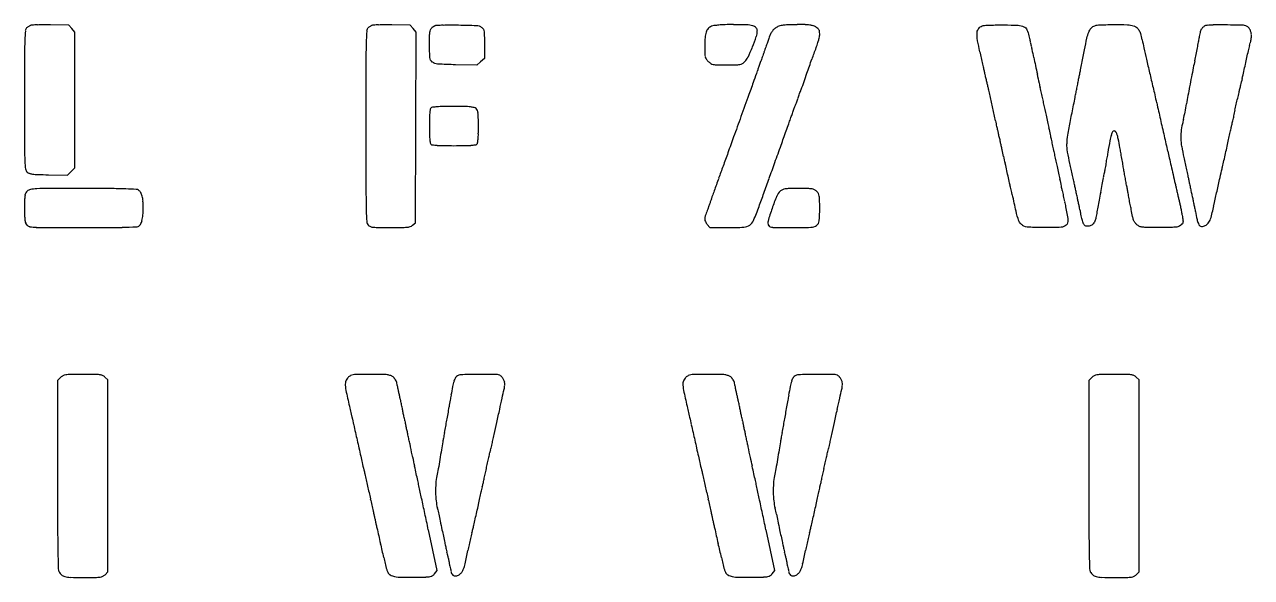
# Model space of a CAD drawing. Header units: centimetres. Extents: x 0 to 40, y 0 to 40.
# Drawn here: x 19.54 to 29.57, y 15.14 to 19.66 of the extents above; entities that cross this region are included whole.
import ezdxf

# ---------------------------------------------------------------- set-up
doc = ezdxf.new("R2010")
doc.units = ezdxf.units.CM
doc.header["$MEASUREMENT"] = 0
doc.layers.add('test v4_0', color=7, linetype='Continuous')

msp = doc.modelspace()

# ---------------------------------------------------------------- linework, layer by layer
at = {"layer": 'test v4_0'}
for p, q in [((19.902, 19.655), (19.753, 19.657)), ((19.926, 19.627), (19.902, 19.655)), ((19.95, 19.599), (19.926, 19.627)), ((19.95, 18.488), (19.95, 19.599)), ((22.692, 19.655), (22.543, 19.657)), ((22.716, 19.627), (22.692, 19.655)), ((22.74, 19.598), (22.716, 19.627)), ((22.735, 18.038), (22.74, 19.598)), ((23.3, 19.495), (23.3, 19.382)), ((23.3, 19.382), (23.268, 19.355)), ((23.237, 19.329), (23.063, 19.332)), ((23.268, 19.355), (23.237, 19.329)), ((19.89, 18.429), (19.92, 18.459)), ((19.92, 18.459), (19.95, 18.488)), ((19.736, 18.432), (19.89, 18.429)), ((22.711, 18.019), (22.735, 18.038)), ((25.121, 18.026), (25.141, 18)), ((25.141, 18), (25.295, 18)), ((19.835, 16.775), (19.81, 16.751)), ((19.81, 16.751), (19.81, 15.98)), ((20.22, 16.757), (20.197, 16.778)), ((20.22, 15.186), (20.22, 16.757)), ((28.265, 16.775), (28.24, 16.751)), ((28.24, 16.751), (28.24, 15.98)), ((28.65, 16.757), (28.627, 16.778)), ((28.65, 15.186), (28.65, 16.757)), ((22.912, 15.197), (22.841, 15.531)), ((25.672, 15.197), (25.601, 15.531)), ((20.198, 15.163), (20.22, 15.186)), ((22.892, 15.171), (22.912, 15.197)), ((25.652, 15.171), (25.672, 15.197)), ((28.628, 15.163), (28.65, 15.186))]:
    msp.add_line(p, q, dxfattribs=at)
for centre, radius, start, end in [((19.698, 17.324), 2.333, 90.0748, 91.334), ((19.7, 15.857), 3.8, 89.2011, 90.0748), ((22.488, 17.324), 2.333, 90.0748, 91.334), ((22.49, 15.857), 3.8, 89.2011, 90.0748), ((25.292, 18.621), 1.038, 91.425, 94.2984), ((25.343, 16.575), 3.085, 90.1492, 91.4251), ((25.343, 16.729), 2.93, 88.0917, 90.1493), ((25.433, 19.422), 0.236, 75.0842, 88.0917), ((25.828, 18.886), 0.773, 91.9517, 95.1793), ((25.86, 17.949), 1.71, 90.169, 91.9518), ((25.864, 16.612), 3.048, 88.9143, 90.169), ((25.915, 19.311), 0.348, 82.7274, 88.9143), ((29.323, 17.758), 1.9, 90.3714, 92.0483), ((29.33, 16.716), 2.941, 89.163, 90.3714), ((21.332, 19.479), 1.79, 175.8053, 178.2928), ((19.578, 19.608), 0.0319, 131.0605, 175.8053), ((19.64, 19.537), 0.126, 126.5174, 131.0606), ((19.672, 19.495), 0.179, 123.0166, 126.5173), ((19.664, 19.506), 0.165, 119.4588, 123.0166), ((19.61, 19.602), 0.0549, 111.3858, 119.4586), ((19.602, 19.622), 0.0333, 92.0254, 111.3858), ((19.728, 16.076), 3.582, 91.334, 92.0254), ((26.517, 19.411), 4.185, 177.2845, 178.7526), ((22.369, 19.607), 0.0327, 131.0605, 177.2844), ((22.43, 19.537), 0.126, 126.5174, 131.0606), ((22.462, 19.495), 0.179, 123.0166, 126.5173), ((22.454, 19.506), 0.165, 119.4588, 123.0166), ((22.4, 19.602), 0.0549, 111.3858, 119.4586), ((22.392, 19.622), 0.0333, 92.0254, 111.3858), ((22.518, 16.076), 3.582, 91.334, 92.0254), ((25.277, 19.543), 0.175, 161.3543, 176.0577), ((25.186, 19.574), 0.0787, 137.3101, 161.3543), ((25.187, 19.573), 0.0799, 113.5427, 137.3101), ((25.187, 19.572), 0.0807, 97.7027, 113.5427), ((25.263, 19.007), 0.65, 94.2984, 97.7027), ((23.901, 20.12), 1.714, 337.9614, 341.0123), ((25.479, 19.597), 0.0548, 42.2231, 75.0841), ((25.491, 19.608), 0.0392, 360, 42.2231), ((25.389, 19.608), 0.141, 341.0124, 360), ((25.759, 19.524), 0.134, 150.7916, 162.9672), ((25.749, 19.53), 0.123, 137.7955, 150.7916), ((25.752, 19.528), 0.127, 125.0026, 137.7955), ((25.766, 19.507), 0.152, 113.8171, 125.0027), ((25.737, 19.574), 0.0787, 98.8401, 113.8172), ((25.806, 19.128), 0.53, 95.1792, 98.8401), ((25.942, 19.518), 0.139, 71.8338, 82.7274), ((25.951, 19.548), 0.108, 58.6288, 71.8339), ((25.926, 19.506), 0.157, 51.1534, 58.6288), ((25.999, 19.597), 0.0406, 30.689, 51.1534), ((26.002, 19.598), 0.0372, 9.036, 30.689), ((25.746, 19.606), 0.295, 348.9416, 352.8037), ((25.92, 19.585), 0.12, 360, 9.0361), ((25.912, 19.585), 0.128, 352.8037, 360), ((29.518, 19.914), 1.801, 191.0664, 191.7668), ((29.835, 19.426), 0.705, 166.1211, 169.8436), ((29.258, 19.568), 0.112, 151.6126, 166.1211), ((29.211, 19.594), 0.0578, 129.6035, 151.6125), ((29.228, 19.573), 0.085, 113.1289, 129.6035), ((29.211, 19.612), 0.0425, 93.1461, 113.1289), ((29.342, 17.231), 2.426, 92.0483, 93.146), ((29.213, 8.731), 10.927, 88.6242, 89.163), ((29.469, 19.366), 0.29, 81.2425, 88.6242), ((29.504, 19.594), 0.0588, 59.5303, 81.2425), ((29.505, 19.595), 0.0577, 37.5131, 59.5303), ((29.482, 19.578), 0.0858, 20.0381, 37.5131), ((29.466, 19.572), 0.103, 4.792, 20.0381), ((29.426, 19.568), 0.143, 352.1303, 4.7919), ((24.581, 19.383), 5.041, 178.2928, 179.8623), ((31.657, 19.299), 9.327, 178.7526, 179.9041), ((26.135, 19.484), 1.035, 176.0577, 180), ((27.683, 19.484), 2.583, 180, 181.3317), ((23.821, 20.152), 1.801, 335.0552, 337.9614), ((25.859, 19.575), 0.178, 339.3645, 345.1101), ((25.736, 19.608), 0.306, 345.11, 348.9416), ((-56.359, 0.417), 85.843, 12.78439, 12.81853), ((34.042, 20.857), 6.422, 191.7668, 192.0386), ((34.635, 20.983), 7.028, 192.0387, 192.3078), ((32.926, 20.61), 5.279, 192.3078, 192.6413), ((40.642, 22.176), 12.254, 192.4413, 192.7647), ((70.04, 28.836), 42.397, 192.7646, 192.893), ((29.261, 19.591), 0.31, 345.0214, 352.1303), ((165.036, 19.045), 145.496, 179.86228, 180.00002), ((25.228, 19.427), 0.127, 181.3317, 193.2099), ((25.155, 19.409), 0.052, 193.2099, 215.2571), ((25.239, 19.469), 0.156, 215.2571, 225), ((25.229, 19.459), 0.141, 225, 236.1316), ((25.342, 19.449), 0.126, 301.4833, 313.4632), ((25.349, 19.441), 0.115, 313.4632, 335.0553), ((39.634, 14.285), 14.963, 160.1865, 160.3164), ((39.922, 14.181), 15.269, 160.0353, 160.1864), ((43.748, 12.791), 19.34, 159.9088, 160.0353), ((-75.068, -3.828), 105.028, 12.75508, 12.78441), ((-64.847, -1.514), 94.549, 12.72549, 12.75505), ((-24.919, 29.844), 54.13, 348.8135, 348.8752), ((-15.765, 28.044), 44.801, 348.8752, 348.9462), ((83.179, 31.844), 55.877, 192.893, 193.0082), ((48.698, 15.522), 19.966, 168.9036, 169.0721), ((312.993, 18.828), 290.663, 179.90415, 179.99995), ((25.18, 19.387), 0.0539, 236.1317, 258.9616), ((25.203, 19.501), 0.17, 258.9615, 269.1585), ((25.279, 24.702), 5.372, 269.1584, 270), ((25.279, 24.34), 5.01, 270, 270.8839), ((25.353, 19.519), 0.188, 270.884, 280.4141), ((25.377, 19.392), 0.0594, 280.4142, 301.4833), ((26.416, 19.014), 0.924, 160.3164, 161.3067), ((5.362, 14.341), 22.571, 12.6398, 12.7256), ((16.975, 21.518), 11.417, 348.5694, 348.7516), ((-19.72, 28.816), 48.831, 348.7516, 348.8135), ((111.938, 38.488), 85.393, 193.00831, 193.09219), ((86.014, 8.317), 57.972, 169.07202, 169.14811), ((8.931, 23.846), 21.077, 347.3188, 347.4817), ((9.678, 23.68), 20.312, 347.4816, 347.6492), ((34.85, 20.622), 7.163, 191.6165, 191.9064), ((89.922, 7.568), 61.951, 169.1481, 169.22327), ((26.447, 19.859), 3.113, 346.5514, 347.1583), ((11.136, 23.349), 18.818, 347.1583, 347.3188), ((16.751, 22.361), 9.692, 339.8904, 340.084), ((15.648, 22.761), 10.865, 340.084, 340.2813), ((15.805, 22.705), 10.698, 340.2814, 340.481), ((23.966, 18.33), 3.546, 12.9309, 13.4461), ((10.888, 15.328), 16.965, 12.7696, 12.9309), ((8.962, 14.891), 18.94, 12.6083, 12.7696), ((46.418, 23.062), 18.986, 191.9065, 192.0465), ((47.36, 23.263), 19.949, 192.0466, 192.1854), ((-295.52, 83.69), 330.037, 348.69716, 348.7077), ((-45.754, 33.817), 75.34, 348.70768, 348.73931), ((69.205, 11.512), 40.862, 169.2233, 169.326), ((215.364, 19.045), 195.824, 180.00003, 180.11072), ((23.375, 18.893), 0.524, 171.9298, 175.3645), ((22.876, 18.964), 0.0197, 135.0001, 171.9297), ((22.876, 18.964), 0.0201, 96.5102, 135), ((22.964, 18.198), 0.791, 93.7782, 96.5102), ((22.983, 17.907), 1.083, 90.9411, 93.7783), ((23.044, 14.203), 4.787, 90, 90.9412), ((23.044, 11.452), 7.538, 89.2879, 90), ((23.129, 18.346), 0.644, 84.9692, 89.2878), ((23.168, 18.785), 0.202, 76.6185, 84.9692), ((23.206, 18.945), 0.0381, 47.8553, 76.6185), ((23.207, 18.946), 0.0367, 20.2872, 47.8553), ((23.15, 18.925), 0.0979, 7.044, 20.2872), ((24.428, 19.55), 1.517, 339.1279, 339.8904), ((11.273, 15.408), 16.571, 12.43, 12.6083), ((39.876, 21.646), 12.292, 192.1855, 192.3851), ((-330.001, 90.582), 365.2, 348.68661, 348.69715), ((-96.969, 46.798), 129.434, 347.55946, 347.58009), ((25.652, 18.83), 2.802, 178.7382, 180), ((23.597, 18.875), 0.747, 175.3646, 178.7382), ((22.903, 18.895), 0.346, 0.9118, 7.044), ((18.56, 18.825), 4.69, 360, 0.9119), ((8.359, 25.055), 18.5, 340.3981, 340.5349), ((-269.065, 78.391), 303.056, 348.67451, 348.68666), ((119.526, 39.676), 93.054, 192.91089, 192.95328), ((-71.93, 41.281), 103.794, 347.51267, 347.53238), ((-58.693, 38.354), 90.238, 347.5324, 347.55944), ((382.853, 18.829), 360.523, 180.00001, 180.08183), ((25.652, 18.83), 2.802, 180, 181.2618), ((23.597, 18.785), 0.747, 181.2618, 184.6354), ((22.543, 18.782), 0.707, 355.2182, 358.6786), ((20.674, 18.825), 2.576, 358.6786, 0), ((-37.299, 41.32), 66.969, 340.28699, 340.34222), ((-32.198, 39.498), 61.552, 340.34218, 340.3981), ((-54.809, 0.238), 84.371, 12.68626, 12.70551), ((-152.352, -21.719), 184.354, 12.67549, 12.68627), ((35.37, 20.297), 7.603, 191.6608, 191.934), ((28.918, 18.616), 0.514, 163.9737, 169.3729), ((28.556, 18.72), 0.138, 152.63, 163.9737), ((28.446, 18.777), 0.0134, 90, 152.63), ((28.446, 18.773), 0.0166, 36.8724, 89.9999), ((28.399, 18.738), 0.0753, 19.5585, 36.8723), ((28.207, 18.67), 0.279, 11.5408, 19.5585), ((122.822, 40.435), 96.436, 192.95331, 192.99456), ((29.342, 18.741), 0.351, 173.2501, 182.4048), ((29.675, 18.702), 0.686, 167.7036, 173.2502), ((26.464, 19.49), 3.016, 347.2586, 347.5126), ((23.206, 18.674), 3.666, 180.1108, 182.037), ((23.375, 18.767), 0.524, 184.6355, 188.0702), ((22.876, 18.696), 0.0197, 188.0703, 224.9999), ((22.876, 18.696), 0.0202, 225, 263.7269), ((22.967, 19.522), 0.85, 263.7269, 266.3477), ((22.986, 19.823), 1.153, 266.3478, 269.102), ((23.05, 23.89), 5.22, 269.1021, 270), ((23.05, 23.89), 5.22, 270, 270.8979), ((23.114, 19.823), 1.153, 270.898, 273.6522), ((23.133, 19.522), 0.85, 273.6523, 276.2731), ((23.224, 18.696), 0.0202, 276.2731, 315), ((23.224, 18.696), 0.0197, 315, 351.6739), ((22.755, 18.765), 0.494, 351.6739, 355.2182), ((-3201.804, 1179.612), 3429.973, 340.213906, 340.216427), ((-19.716, 35.02), 48.291, 340.2164, 340.287), ((-158.834, -23.177), 190.999, 12.66496, 12.6755), ((-69.957, -3.205), 99.905, 12.64775, 12.66494), ((47.637, 22.889), 20.141, 191.934, 192.066), ((48.646, 23.105), 21.173, 192.0661, 192.197), ((35.115, 17.453), 6.82, 169.3728, 170.1876), ((25.741, 18.166), 2.796, 10.0643, 11.5409), ((-416.836, -60.385), 452.29, 10.05908, 10.06435), ((116.616, 39.003), 90.067, 192.99461, 193.03724), ((91.312, 33.143), 64.094, 193.03722, 193.09223), ((29.474, 18.747), 0.483, 182.4047, 189.9119), ((31.04, 19.02), 2.072, 189.9119, 192.458), ((8.41, 23.277), 21.462, 347.4326, 347.5912), ((40.698, 21.387), 13.041, 192.197, 192.3852), ((-914.366, -148.642), 957.587, 10.056141, 10.05912), ((-914.358, -148.64), 957.579, 10.053089, 10.056068), ((7.62, 23.453), 22.271, 347.2784, 347.4326), ((20.272, 18.569), 0.73, 182.0371, 187.0693), ((19.589, 18.485), 0.0413, 187.0694, 227.8131), ((19.595, 18.491), 0.0499, 227.8132, 251.6161), ((-2300.377, 855.329), 2471.991, 340.210621, 340.213829), ((-142.528, -20.264), 174.451, 12.78821, 12.82671), ((18.222, 16.258), 10.12, 12.6666, 12.9405), ((14.722, 15.472), 13.707, 12.4485, 12.6667), ((-416.812, -60.433), 452.274, 10.04785, 10.05312), ((26.128, 19.23), 3.287, 346.5515, 347.1263), ((9.961, 22.924), 19.871, 347.1264, 347.2783), ((19.622, 18.575), 0.138, 251.6161, 262.7552), ((19.665, 18.908), 0.474, 262.7552, 268.0223), ((19.869, 24.828), 6.397, 268.0223, 268.8082), ((42.898, 12.004), 18.806, 160.1074, 160.2749), ((-1846.458, 692.004), 1989.583, 340.206924, 340.210591), ((15.836, 15.718), 12.567, 12.2281, 12.4485), ((24.566, 17.61), 3.634, 11.6729, 12.2282), ((61.46, 12.311), 33.659, 169.5635, 169.6613), ((34.632, 17.253), 6.38, 169.228, 169.5635), ((48.213, 22.751), 19.761, 192.8377, 192.9257), ((75.564, 28.232), 47.538, 191.9424, 191.9777), ((160.146, 46.176), 134.002, 191.97767, 191.99395), ((19.776, 18.228), 0.235, 171.1151, 179.0492), ((19.608, 18.254), 0.0655, 152.9044, 171.1151), ((19.601, 18.257), 0.058, 132.9733, 152.9044), ((19.595, 18.264), 0.0483, 98.9609, 132.9732), ((19.66, 17.853), 0.465, 92.5121, 98.9608), ((19.743, 15.952), 2.368, 90.1204, 92.5121), ((19.947, -80.985), 99.305, 89.95817, 90.12043), ((19.986, -27), 45.32, 89.6765, 89.9581), ((20.212, 12.988), 5.331, 88.3153, 89.6764), ((20.244, 14.072), 4.246, 87.1829, 88.3153), ((20.451, 18.278), 0.035, 52.7743, 87.1829), ((20.433, 18.254), 0.0652, 29.2387, 52.7743), ((20.382, 18.226), 0.123, 14.595, 29.2387), ((20.282, 18.2), 0.227, 4.2106, 14.5951), ((29.742, 18.324), 7.411, 180.0819, 181.4171), ((26.521, 17.78), 1.441, 160.6326, 161.5972), ((39.419, 13.246), 15.112, 160.4607, 160.6326), ((40.612, 12.823), 16.378, 160.2749, 160.4607), ((-1355.09, 515.167), 1467.363, 340.202356, 340.20694), ((27.401, 17.556), 1.851, 157.7391, 161.053), ((25.791, 18.215), 0.111, 132.0306, 157.739), ((25.768, 18.24), 0.0775, 115.3199, 132.0306), ((25.768, 18.24), 0.0771, 98.5387, 115.3199), ((25.795, 18.06), 0.259, 90.9312, 98.5387), ((25.866, 13.686), 4.634, 90, 90.9312), ((25.866, 13.07), 5.25, 89.1479, 90), ((25.941, 18.098), 0.221, 80.6726, 89.1478), ((25.967, 18.255), 0.0624, 60.8427, 80.6726), ((25.956, 18.236), 0.0842, 45, 60.8427), ((25.954, 18.234), 0.0876, 30.0791, 45), ((25.978, 18.248), 0.0596, 10.1681, 30.0792), ((25.848, 18.224), 0.191, 1.0299, 10.1681), ((-20.547, 7.423), 49.367, 12.6897, 12.7883), ((-2.309, 11.53), 30.674, 12.5603, 12.6898), ((37.927, 20.386), 10.123, 191.6608, 191.8657), ((54.02, 23.767), 26.566, 191.8658, 191.9654), ((55.265, 24.031), 27.839, 191.9654, 192.0644), ((62.169, 12.176), 34.38, 169.7596, 169.8651), ((65.454, 11.582), 37.719, 169.6614, 169.7597), ((22.388, 17.119), 6.282, 10.6644, 10.9777), ((10.18, 14.82), 18.704, 10.5256, 10.6644), ((68.301, 27.361), 40.372, 192.9257, 192.9772), ((68.309, 27.363), 40.38, 192.9772, 193.0288), ((48.287, 22.73), 19.829, 193.0288, 193.1165), ((168.759, 48.006), 142.808, 191.99402, 192.01006), ((118.399, 37.293), 91.321, 192.01013, 192.03259), ((23.871, 18.16), 4.331, 179.0492, 180), ((23.39, 18.16), 3.85, 179.9999, 181.0297), ((19.748, 18.161), 0.762, 0, 4.2106), ((19.785, 18.161), 0.725, 355.3574, 360), ((23.524, 18.9), 2.147, 336.9487, 340.2024), ((27.948, 17.368), 2.429, 161.053, 163.6145), ((24.83, 18.159), 1.21, 355.0532, 360), ((22.193, 18.159), 3.847, 360, 1.0299), ((2.692, 12.644), 25.55, 12.4118, 12.5603), ((44.702, 21.773), 17.037, 192.0643, 192.2073), ((23.104, 17.074), 5.176, 12.276, 12.6205), ((20.778, 16.568), 7.556, 12.0166, 12.276), ((8.897, 14.581), 20.009, 10.3881, 10.5256), ((15.373, 15.769), 13.426, 10.2028, 10.3882), ((19.814, 18.095), 0.273, 181.0297, 188.1524), ((19.624, 18.068), 0.081, 188.1525, 203.4556), ((20.372, 18.092), 0.133, 330.6234, 345.0283), ((20.26, 18.122), 0.248, 345.0282, 355.3574), ((24.339, 18.191), 2.007, 181.4171, 184.0636), ((25.186, 18.07), 0.0851, 162.6279, 180.0368), ((25.147, 18.07), 0.0461, 180.0369, 206.2301), ((25.9, 17.847), 0.833, 159.3703, 162.6279), ((25.416, 18.095), 0.0909, 304.6954, 336.9487), ((25.661, 18.04), 0.0455, 163.6144, 208.1549), ((25.986, 18.059), 0.0497, 305.0133, 355.0531), ((21.293, 16.678), 7.03, 11.7545, 12.0166), ((25.934, 17.643), 2.289, 11.1494, 11.7545), ((31.446, 18.615), 2.385, 191.6976, 193.2721), ((29.354, 18.122), 0.236, 193.2721, 201.8856), ((29.125, 18.109), 0.116, 321.5447, 340.9968), ((28.863, 18.199), 0.393, 340.9967, 348.831), ((19.596, 18.056), 0.0513, 203.4556, 225), ((19.591, 18.051), 0.0432, 225, 261.4375), ((19.659, 18.503), 0.501, 261.4375, 267.4867), ((19.743, 20.431), 2.431, 267.4868, 269.8354), ((20.016, 115.256), 97.256, 269.83541, 269.99996), ((20.016, 43.629), 25.629, 270, 270.404), ((20.128, 27.752), 9.752, 270.4041, 271.2353), ((19.858, 40.26), 22.262, 271.2353, 271.5324), ((20.452, 18.042), 0.0368, 271.5324, 298.1549), ((20.449, 18.049), 0.0446, 298.155, 330.6234), ((22.382, 18.052), 0.0446, 184.0636, 225), ((22.384, 18.054), 0.048, 225, 249.7253), ((22.403, 18.106), 0.104, 249.7253, 263.6209), ((22.439, 18.423), 0.422, 263.6209, 269.3454), ((22.529, 26.323), 8.323, 269.3454, 270), ((22.529, 25.298), 7.298, 270, 270.7239), ((22.615, 18.484), 0.483, 270.7239, 275.979), ((22.651, 18.138), 0.136, 275.979, 287.4826), ((22.674, 18.065), 0.0589, 287.4826, 308.9952), ((25.224, 18.108), 0.132, 206.2301, 218.1886), ((25.295, 20.316), 2.316, 270, 273.0819), ((25.415, 18.097), 0.0934, 273.0819, 304.6953), ((25.641, 18.03), 0.0228, 208.1549, 250.4434), ((25.667, 18.104), 0.102, 250.4433, 264.3833), ((25.707, 18.509), 0.509, 264.3833, 269.5106), ((25.814, 31.008), 13.008, 269.5106, 269.9999), ((25.814, 22.843), 4.843, 270, 271.83), ((25.966, 18.088), 0.0853, 271.83, 305.0133), ((29.194, 18.057), 0.0633, 201.8857, 220.7398), ((29.16, 18.027), 0.0174, 220.7399, 270), ((29.16, 18.086), 0.0762, 270, 294.6705), ((29.163, 18.079), 0.068, 294.6706, 321.5447), ((19.889, 16.721), 0.0768, 116.8683, 135), ((19.886, 16.726), 0.0713, 97.6869, 116.8684), ((19.918, 16.489), 0.31, 90.5751, 97.6869), ((20.016, 6.718), 10.082, 90, 90.5751), ((20.016, 8.112), 8.688, 89.3622, 90), ((20.109, 16.424), 0.376, 83.1295, 89.3622), ((20.143, 16.706), 0.0914, 67.5045, 83.1295), ((20.154, 16.733), 0.0627, 46.7881, 67.5045), ((22.238, 16.722), 0.075, 135, 160.8412), ((22.239, 16.721), 0.0765, 116.746, 135), ((22.237, 16.726), 0.0718, 97.6126, 116.7461), ((22.269, 16.484), 0.316, 90.5645, 97.6126), ((22.368, 6.399), 10.401, 90, 90.5645), ((22.368, 9.138), 7.662, 89.2964, 90), ((22.457, 16.345), 0.455, 83.782, 89.2965), ((22.492, 16.672), 0.125, 71.3486, 83.7821), ((22.511, 16.726), 0.0685, 51.8114, 71.3486), ((22.512, 16.728), 0.0656, 39.2366, 51.8114), ((22.471, 16.694), 0.119, 31.1984, 39.2367), ((22.47, 16.694), 0.12, 23.1719, 31.1985), ((23.214, 16.692), 0.172, 151.4383, 161.8414), ((23.098, 16.756), 0.0391, 120.2622, 151.4384), ((23.106, 16.742), 0.0547, 91.2439, 120.2622), ((23.427, 1.937), 14.864, 90.6898, 91.2439), ((23.385, 5.482), 11.318, 89.9757, 90.6898), ((23.389, 16.702), 0.0982, 69.0064, 89.9757), ((23.416, 16.771), 0.024, 48.5847, 69.0064), ((23.368, 16.717), 0.097, 41.3566, 48.5847), ((23.354, 16.705), 0.115, 34.4553, 41.3566), ((23.358, 16.707), 0.11, 27.3444, 34.4552), ((23.368, 16.712), 0.0995, 13.424, 27.3444), ((24.998, 16.722), 0.075, 135, 160.8412), ((24.999, 16.721), 0.0765, 116.746, 135), ((24.997, 16.726), 0.0718, 97.6126, 116.7461), ((25.029, 16.484), 0.316, 90.5645, 97.6126), ((25.128, 6.399), 10.401, 90, 90.5645), ((25.128, 9.138), 7.662, 89.2964, 90), ((25.217, 16.345), 0.455, 83.782, 89.2965), ((25.252, 16.672), 0.125, 71.3486, 83.7821), ((25.271, 16.726), 0.0685, 51.8114, 71.3486), ((25.272, 16.728), 0.0656, 39.2366, 51.8114), ((25.231, 16.694), 0.119, 31.1984, 39.2367), ((25.23, 16.694), 0.12, 23.1719, 31.1985), ((25.974, 16.692), 0.172, 151.4383, 161.8414), ((25.858, 16.756), 0.0391, 120.2622, 151.4384), ((25.866, 16.742), 0.0547, 91.2439, 120.2622), ((26.187, 1.937), 14.864, 90.6898, 91.2439), ((26.145, 5.482), 11.318, 89.9757, 90.6898), ((26.149, 16.702), 0.0982, 69.0064, 89.9757), ((26.176, 16.771), 0.024, 48.5847, 69.0064), ((26.128, 16.717), 0.097, 41.3566, 48.5847), ((26.114, 16.705), 0.115, 34.4553, 41.3566), ((26.118, 16.707), 0.11, 27.3444, 34.4552), ((26.128, 16.712), 0.0995, 13.424, 27.3444), ((28.319, 16.721), 0.0768, 116.8683, 135), ((28.316, 16.726), 0.0713, 97.6869, 116.8684), ((28.348, 16.489), 0.31, 90.5751, 97.6869), ((28.446, 6.718), 10.082, 90, 90.5751), ((28.446, 8.112), 8.688, 89.3622, 90), ((28.539, 16.424), 0.376, 83.1295, 89.3622), ((28.573, 16.706), 0.0914, 67.5045, 83.1295), ((28.584, 16.733), 0.0627, 46.7881, 67.5045), ((22.251, 16.718), 0.0895, 160.8411, 183.4709), ((22.531, 16.735), 0.37, 183.4709, 192.4207), ((29.882, 18.354), 7.897, 192.4208, 193.3891), ((22.518, 16.715), 0.0676, 10.8614, 23.1718), ((25.247, 16.247), 2.254, 168.3774, 170.2177), ((23.438, 16.619), 0.407, 161.8413, 168.3775), ((18.315, 17.786), 5.263, 347.0357, 347.8768), ((23.225, 16.731), 0.241, 347.8769, 355.7668), ((23.394, 16.719), 0.0724, 355.7668, 13.424), ((25.011, 16.718), 0.0895, 160.8411, 183.4709), ((25.291, 16.735), 0.37, 183.4709, 192.4207), ((32.642, 18.354), 7.897, 192.4208, 193.3891), ((25.278, 16.715), 0.0676, 10.8614, 23.1718), ((28.007, 16.247), 2.254, 168.3774, 170.2177), ((26.198, 16.619), 0.407, 161.8413, 168.3775), ((21.075, 17.786), 5.263, 347.0357, 347.8768), ((25.985, 16.731), 0.241, 347.8769, 355.7668), ((26.154, 16.719), 0.0724, 355.7668, 13.424), ((-50.962, 0.764), 75.258, 12.14465, 12.16872), ((-132.945, -16.879), 159.119, 12.13101, 12.14476), ((-133.927, -17.09), 160.123, 12.11734, 12.13109), ((-48.202, 0.764), 75.258, 12.14465, 12.16872), ((-130.185, -16.879), 159.119, 12.13101, 12.14476), ((-131.167, -17.09), 160.123, 12.11734, 12.13109), ((-57.402, -0.661), 81.854, 12.09473, 12.11742), ((-54.642, -0.661), 81.854, 12.09473, 12.11742), ((40.66, 13.268), 17.951, 170.0312, 170.1963), ((39.403, 13.489), 16.674, 169.8569, 170.0313), ((43.42, 13.268), 17.951, 170.0312, 170.1963), ((42.163, 13.489), 16.674, 169.8569, 170.0313), ((206.313, 57.169), 188.545, 192.51089, 192.55031), ((-29.334, 5.15), 53.192, 12.1169, 12.1529), ((-76.224, -4.917), 101.15, 12.09475, 12.11699), ((-74.993, -4.653), 99.891, 12.07249, 12.09472), ((25.83, 15.792), 2.907, 170.3599, 170.9391), ((38.76, 13.596), 16.022, 170.1963, 170.3599), ((22.407, 16.451), 0.98, 347.6938, 348.8448), ((209.073, 57.169), 188.545, 192.51089, 192.55031), ((-26.574, 5.15), 53.192, 12.1169, 12.1529), ((-73.464, -4.917), 101.15, 12.09475, 12.11699), ((-72.233, -4.653), 99.891, 12.07249, 12.09472), ((28.59, 15.792), 2.907, 170.3599, 170.9391), ((41.52, 13.596), 16.022, 170.1963, 170.3599), ((25.167, 16.451), 0.98, 347.6938, 348.8448), ((39.842, 20.11), 17.999, 192.5503, 192.7712), ((-21.693, 6.746), 45.386, 12.0323, 12.0724), ((22.68, 16.365), 0.694, 344.7177, 346.1783), ((21.738, 16.596), 1.665, 346.1784, 346.9383), ((21.685, 16.609), 1.719, 346.9383, 347.6939), ((42.602, 20.11), 17.999, 192.5503, 192.7712), ((-18.933, 6.746), 45.386, 12.0323, 12.0724), ((25.44, 16.365), 0.694, 344.7177, 346.1783), ((24.498, 16.596), 1.665, 346.1784, 346.9383), ((24.445, 16.609), 1.719, 346.9383, 347.6939), ((30.531, 17.999), 8.452, 192.7712, 193.1322), ((35.871, 19.245), 13.936, 193.1321, 193.3803), ((33.291, 17.999), 8.452, 192.7712, 193.1322), ((38.631, 19.245), 13.936, 193.1321, 193.3803), ((142.633, 15.98), 122.823, 179.99996, 180.17345), ((23.393, 15.877), 0.492, 168.9158, 176.1625), ((-45.557, 31.069), 70.495, 347.60962, 347.64422), ((-74.758, 37.466), 100.389, 347.64419, 347.67078), ((26.153, 15.877), 0.492, 168.9158, 176.1625), ((-42.797, 31.069), 70.495, 347.60962, 347.64422), ((-71.998, 37.466), 100.389, 347.64419, 347.67078), ((151.063, 15.98), 122.823, 179.99996, 180.17345), ((12.082, 13.603), 10.924, 12.082, 12.3112), ((-240.211, -40.401), 268.932, 12.05955, 12.08201), ((23.801, 15.849), 0.901, 176.1625, 180.7703), ((20.992, 16.414), 2.352, 347.2585, 347.5842), ((-55.223, 33.193), 80.392, 347.58417, 347.60961), ((14.842, 13.603), 10.924, 12.082, 12.3112), ((-237.451, -40.401), 268.932, 12.05955, 12.08201), ((26.561, 15.849), 0.901, 176.1625, 180.7703), ((23.752, 16.414), 2.352, 347.2585, 347.5842), ((-52.463, 33.193), 80.392, 347.58417, 347.60961), ((65.19, 25.276), 43.862, 192.4299, 192.4978), ((74.06, 27.242), 52.948, 192.4978, 192.5567), ((-224.974, -37.145), 253.351, 12.03114, 12.05956), ((23.792, 15.849), 0.892, 180.7703, 185.3911), ((23.352, 15.808), 0.449, 185.3911, 193.1098), ((67.95, 25.276), 43.862, 192.4299, 192.4978), ((76.82, 27.242), 52.948, 192.4978, 192.5567), ((-222.214, -37.145), 253.351, 12.03114, 12.05956), ((26.552, 15.849), 0.892, 180.7703, 185.3911), ((26.112, 15.808), 0.449, 185.3911, 193.1098), ((68.801, 26.071), 47.56, 192.5567, 192.616), ((33.257, 18.115), 11.136, 192.616, 192.7904), ((-316.104, -56.568), 346.528, 12.00867, 12.03113), ((1.5, 20.523), 22.271, 347.2784, 347.4326), ((2.29, 20.347), 21.462, 347.4326, 347.5912), ((71.561, 26.071), 47.56, 192.5567, 192.616), ((36.017, 18.115), 11.136, 192.616, 192.7904), ((-313.344, -56.568), 346.528, 12.00867, 12.03113), ((4.26, 20.523), 22.271, 347.2784, 347.4326), ((5.05, 20.347), 21.462, 347.4326, 347.5912), ((39.667, 15.668), 19.857, 180.1734, 180.8405), ((20.008, 16.3), 3.287, 346.5515, 347.1263), ((3.841, 19.994), 19.871, 347.1264, 347.2783), ((22.768, 16.3), 3.287, 346.5515, 347.1263), ((6.601, 19.994), 19.871, 347.1264, 347.2783), ((48.097, 15.668), 19.857, 180.1734, 180.8405), ((33.726, 17.988), 11.566, 192.1953, 192.8359), ((36.486, 17.988), 11.566, 192.1953, 192.8359), ((51.511, 15.842), 31.702, 180.8405, 181.141), ((30.25, 17.196), 8.002, 192.8359, 193.6802), ((38.471, 18.714), 15.841, 191.9818, 192.1113), ((47.13, 20.572), 24.697, 192.1113, 192.2042), ((45.749, 20.273), 23.285, 192.2043, 192.298), ((12.144, 17.783), 11.284, 347.0398, 347.6006), ((33.01, 17.196), 8.002, 192.8359, 193.6802), ((41.231, 18.714), 15.841, 191.9818, 192.1113), ((49.89, 20.572), 24.697, 192.1113, 192.2042), ((48.509, 20.273), 23.285, 192.2043, 192.298), ((14.904, 17.783), 11.284, 347.0398, 347.6006), ((59.941, 15.842), 31.702, 180.8405, 181.141), ((36.173, 18.638), 14.097, 193.6802, 194.0943), ((31.123, 17.085), 8.314, 192.2981, 192.5002), ((22.748, 15.343), 0.404, 340.7917, 347.0398), ((38.933, 18.638), 14.097, 193.6802, 194.0943), ((33.883, 17.085), 8.314, 192.2981, 192.5002), ((25.508, 15.343), 0.404, 340.7917, 347.0398), ((19.868, 15.212), 0.0525, 181.1409, 208.0399), ((19.901, 15.229), 0.0895, 208.0398, 229.2018), ((19.883, 15.209), 0.0626, 229.2018, 256.8489), ((19.92, 15.367), 0.226, 256.8489, 268.5927), ((20.149, 15.215), 0.0723, 277.328, 295.8669), ((20.153, 15.205), 0.0615, 295.8669, 316.7882), ((22.596, 15.229), 0.0986, 194.0943, 208.1549), ((22.558, 15.209), 0.0554, 208.1549, 240.3201), ((22.585, 15.257), 0.111, 240.3202, 259.4015), ((22.627, 15.482), 0.34, 259.4015, 269.1048), ((22.545, 24.719), 9.579, 271.0713, 271.652), ((22.814, 15.394), 0.25, 271.6521, 279.6997), ((22.847, 15.2), 0.0528, 279.6997, 302.9232), ((22.842, 15.209), 0.063, 302.9233, 323.279), ((23.097, 15.207), 0.0736, 191.0673, 211.9373), ((23.062, 15.185), 0.0323, 211.9372, 250.5239), ((23.063, 15.187), 0.0343, 250.5237, 287.6824), ((23.048, 15.234), 0.084, 287.6824, 306.7453), ((23.048, 15.235), 0.0846, 306.7453, 324.5777), ((23.038, 15.242), 0.096, 324.5776, 340.7918), ((25.356, 15.229), 0.0986, 194.0943, 208.1549), ((25.318, 15.209), 0.0554, 208.1549, 240.3201), ((25.345, 15.257), 0.111, 240.3202, 259.4015), ((25.387, 15.482), 0.34, 259.4015, 269.1048), ((25.305, 24.719), 9.579, 271.0713, 271.652), ((25.574, 15.394), 0.25, 271.6521, 279.6997), ((25.607, 15.2), 0.0528, 279.6997, 302.9232), ((25.602, 15.209), 0.063, 302.9233, 323.279), ((25.857, 15.207), 0.0736, 191.0673, 211.9373), ((25.822, 15.185), 0.0323, 211.9372, 250.5239), ((25.823, 15.187), 0.0343, 250.5237, 287.6824), ((25.808, 15.234), 0.084, 287.6824, 306.7453), ((25.808, 15.235), 0.0846, 306.7453, 324.5777), ((25.798, 15.242), 0.096, 324.5776, 340.7918), ((28.298, 15.212), 0.0525, 181.1409, 208.0399), ((28.331, 15.229), 0.0895, 208.0398, 229.2018), ((28.313, 15.209), 0.0626, 229.2018, 256.8489), ((28.35, 15.367), 0.226, 256.8489, 268.5927), ((28.579, 15.215), 0.0723, 277.328, 295.8669), ((28.583, 15.205), 0.0615, 295.8669, 316.7882), ((20.03, 19.853), 4.713, 268.5927, 269.883), ((20.04, 24.699), 9.558, 269.883, 270.4743), ((20.117, 15.464), 0.323, 270.4743, 277.328), ((22.669, 18.12), 2.978, 269.1048, 271.0712), ((25.429, 18.12), 2.978, 269.1048, 271.0712), ((28.46, 19.853), 4.713, 268.5927, 269.883), ((28.47, 24.699), 9.558, 269.883, 270.4743), ((28.547, 15.464), 0.323, 270.4743, 277.328)]:
    msp.add_arc(centre, radius, start, end, dxfattribs=at)
at = {"layer": 'test v4_0', "extrusion": (0, 0, -1)}
for centre, radius, start, end in [((-23.024, 16.585), 3.072, 88.843, 89.9497), ((-23.025, 14.515), 5.143, 89.9497, 90.7021), ((-28.475, 15.382), 4.278, 87.9179, 89.515), ((-28.468, 16.137), 3.523, 89.515, 91.4302), ((-28.552, 19.495), 0.164, 91.4302, 109.2187), ((-25.028, 19.5), 2.178, 359.9999, 2.0861), ((-22.986, 19.574), 0.134, 2.0861, 18.0134), ((-22.903, 19.601), 0.0471, 18.0134, 50.2055), ((-22.937, 19.56), 0.101, 50.2055, 68.4297), ((-22.912, 19.622), 0.0332, 68.4298, 88.302), ((-23.069, 14.329), 5.329, 88.302, 88.8431), ((-23.037, 15.485), 4.172, 90.7021, 92.6881), ((-23.229, 19.576), 0.0772, 92.6881, 127.4961), ((-23.246, 19.597), 0.0505, 127.4961, 175.6394), ((-21.906, 19.495), 1.394, 175.6394, 180), ((-25.158, 19.709), 0.494, 197.0328, 199.0906), ((-27.495, 19.577), 0.169, 350.5521, 7.2882), ((-27.385, 19.591), 0.0587, 7.2881, 40.1839), ((-27.393, 19.584), 0.0694, 40.1839, 69.2082), ((-27.39, 19.591), 0.0616, 69.2082, 85.9833), ((-27.513, 17.848), 1.81, 85.9833, 87.4381), ((-27.507, 17.988), 1.669, 87.4381, 89.329), ((-27.515, 17.271), 2.386, 89.329, 90.7758), ((-27.508, 16.737), 2.921, 90.7759, 93.0044), ((-27.654, 19.516), 0.138, 93.0045, 113.49), ((-27.688, 19.595), 0.0517, 113.49, 153.9795), ((-27.557, 19.531), 0.197, 153.9795, 168.9335), ((-28.562, 19.474), 0.346, 12.5815, 21.1938), ((-28.345, 19.558), 0.113, 21.1938, 38.3924), ((-28.311, 19.585), 0.0694, 38.3923, 63.1693), ((-28.323, 19.562), 0.0948, 63.1693, 87.9179), ((-28.578, 19.568), 0.0867, 109.2186, 127.6519), ((-28.586, 19.579), 0.0725, 127.6518, 148.7388), ((-28.533, 19.547), 0.135, 148.7388, 163.1489), ((-28.025, 19.393), 0.665, 163.149, 167.5586), ((-24.372, 19.5), 1.522, 355.8781, 360), ((-18.246, 22.119), 7.814, 199.7762, 200.0913), ((-19.459, 21.683), 6.525, 199.4155, 199.7762), ((-19.818, 21.557), 6.145, 199.0906, 199.4156), ((-85.275, -1.855), 62.984, 19.70036, 19.79157), ((-28.783, 18.474), 2.946, 19.7916, 20.6354), ((-28.804, 19.795), 1.497, 347.1815, 350.5521), ((-31.787, 18.754), 3.65, 11.0538, 12.5815), ((-9.264, 23.246), 20.217, 190.7668, 190.9202), ((-11.264, 22.865), 18.181, 190.6126, 190.7668), ((-24.983, 20.295), 4.223, 190.1565, 190.6125), ((-39.536, 17.157), 10.25, 12.895, 13.1528), ((-30.239, 19.329), 0.703, 13.1529, 14.9785), ((-22.905, 19.394), 0.0516, 308.2662, 355.8781), ((-87.62, -2.694), 65.476, 19.59269, 19.7004), ((-15.396, 16.679), 12.686, 167.3586, 167.6552), ((-13.353, 16.232), 14.778, 167.6552, 167.9197), ((-12.624, 22.597), 16.794, 190.9202, 191.0964), ((-42.416, 16.511), 13.202, 12.3509, 12.601), ((-39.913, 17.071), 10.637, 12.601, 12.895), ((-22.921, 19.413), 0.0765, 273.0146, 308.2662), ((-23.138, 23.536), 4.205, 271.0272, 273.0146), ((41.868, 43.312), 71.554, 199.6239, 199.69105), ((-23.771, 19.909), 1.868, 198.6934, 199.6238), ((-128.151, -17.121), 108.497, 19.51892, 19.59272), ((-34.399, 20.853), 7.187, 347.1211, 347.3601), ((-11.868, 15.914), 16.297, 167.9197, 168.1714), ((71.263, 53.832), 102.775, 199.69107, 199.75914), ((-40.625, 22.276), 13.574, 346.9725, 347.121), ((-40.409, 22.226), 13.352, 346.8235, 346.9725), ((-33.291, 20.56), 6.042, 346.554, 346.8235), ((-7.794, 15.061), 20.458, 168.1714, 168.3836), ((-104.14, 3.943), 77.502, 11.30885, 11.34002), ((-101.862, 4.4), 75.179, 11.33995, 11.37135), ((-59.699, 12.879), 32.172, 11.3714, 11.4305), ((516.648, 213.821), 576.023, 199.759079, 199.778101), ((-70.666, 10.637), 43.365, 11.2607, 11.3089), ((33.663, 4.627), 64.094, 166.90776, 166.96277), ((58.967, -1.233), 90.067, 166.96276, 167.00539), ((-12.487, 22.202), 16.855, 190.6739, 190.9095), ((-46.86, 15.113), 17.845, 12.6076, 12.7735), ((-45.07, 15.519), 16.009, 12.7735, 12.9402), ((-32.939, 18.307), 3.562, 12.9402, 13.4485), ((-35.643, 15.411), 10.438, 19.6727, 19.8781), ((-34.597, 15.789), 9.326, 19.8781, 20.0793), ((-27.208, 18.49), 1.459, 20.0793, 20.8721), ((-87.11, 32.123), 61.086, 347.52174, 347.5701), ((69.911, -2.462), 100.111, 167.61484, 167.66801), ((65.172, -2.665), 96.436, 167.00544, 167.04669), ((-12.399, 22.219), 16.944, 190.9096, 191.1442), ((-44.223, 15.703), 15.143, 12.4199, 12.6076), ((716.403, 285.651), 788.301, 199.778077, 199.790911), ((-35.496, 15.464), 10.282, 19.4651, 19.6727), ((-95.577, 33.997), 69.758, 347.47807, 347.52184), ((-88.453, 32.415), 62.46, 347.43437, 347.47815), ((-13.398, 15.751), 14.835, 167.668, 167.8857), ((-18.732, 16.896), 9.379, 167.8857, 168.1782), ((-31.433, 18.206), 3.409, 9.2943, 11.3255), ((61.876, -1.906), 93.054, 167.04672, 167.08912), ((-26.755, 19.338), 2.303, 191.3739, 192.2963), ((-14.177, 21.869), 15.132, 191.1442, 191.3739), ((-40.195, 21.658), 13.018, 347.2944, 347.4344), ((-7.532, 14.552), 20.821, 168.1781, 168.3392), ((-28.549, 18.678), 0.487, 0.7597, 9.2942), ((-147.641, -7.338), 121.095, 12.42641, 12.45048), ((-182.781, -15.097), 157.082, 12.45049, 12.46608), ((-32.22, 18.189), 2.886, 12.4661, 12.7414), ((257.647, 120.571), 300.747, 199.79093, 199.81729), ((-48.163, 23.301), 21.152, 347.2573, 347.3522), ((-28.441, 18.68), 0.38, 350.6798, 0.7597), ((-208.22, -20.686), 183.128, 12.40881, 12.42645), ((165.295, 87.291), 202.582, 199.81727, 199.85004), ((-138.588, 43.75), 113.861, 347.23, 347.25728), ((-151.721, 46.727), 127.326, 347.20249, 347.22999), ((69.821, -2.882), 100.111, 167.61484, 167.66801), ((-29.552, 18.862), 1.505, 347.0595, 350.6798), ((-12.241, 21.43), 16.397, 190.0387, 190.2083), ((-17.397, 20.517), 11.162, 189.8125, 190.0387), ((2.718, 11.275), 32.446, 166.9078, 167.0056), ((35.73, 3.657), 66.326, 167.00571, 167.063), ((2.192, 11.679), 31.961, 167.542, 167.6332), ((108.745, 66.876), 142.459, 199.85002, 199.89265), ((-141.562, 44.419), 116.909, 347.17324, 347.20258), ((-13.488, 15.331), 14.835, 167.668, 167.8857), ((-23.425, 19.385), 5.029, 190.3795, 190.7719), ((-13.328, 21.234), 15.294, 190.2083, 190.3795), ((-37.986, 20.151), 9.608, 349.7124, 349.9522), ((48.073, 0.822), 78.99, 167.06302, 167.11619), ((6.919, 10.642), 36.8, 167.6332, 167.7153), ((3.115, 11.471), 32.907, 167.7152, 167.7975), ((-35.187, 17.063), 6.027, 12.7413, 13.4485), ((-18.822, 16.476), 9.379, 167.8857, 168.1782), ((-7.622, 14.132), 20.821, 168.1781, 168.3392), ((-43.754, 21.198), 15.47, 349.5447, 349.7124), ((-42.998, 21.059), 14.702, 349.3755, 349.5446), ((64.257, -2.88), 95.592, 167.11617, 167.16223), ((-22.235, 16.953), 6.971, 167.7975, 168.0576), ((-56.075, 12.34), 27.442, 12.5116, 12.7413), ((-34.228, 19.606), 6.232, 348.0277, 348.327), ((-40.598, 20.957), 12.744, 347.8524, 348.0277), ((-40.622, 20.962), 12.768, 347.6773, 347.8524), ((-33.943, 19.36), 5.488, 349.0224, 349.3754), ((1.656, 11.703), 31.432, 167.9674, 168.0305), ((-58.86, 11.722), 30.296, 12.307, 12.5117), ((-22.568, 19.101), 2.728, 200.0937, 200.6298), ((-21.286, 19.57), 4.092, 199.6982, 200.0937), ((-21.535, 19.481), 3.828, 199.2985, 199.6982), ((-23.924, 18.645), 1.297, 198.4028, 199.2985), ((-26.646, 17.867), 1.436, 167.7927, 172.2523), ((-34.284, 19.577), 6.281, 347.3795, 347.6772), ((-22.799, 19.191), 5.609, 190.5119, 191.0496), ((-19.457, 19.811), 9.008, 190.135, 190.512), ((-26.791, 17.721), 2.243, 166.8834, 167.6558), ((-24.651, 17.253), 4.434, 167.6558, 168.1196), ((-24.681, 17.259), 4.403, 168.1196, 168.5842), ((7.999, 10.358), 37.915, 168.0305, 168.0853), ((4.35, 11.128), 34.186, 168.0854, 168.1404), ((-21.288, 16.512), 7.988, 168.1404, 168.3024), ((-32.119, 17.556), 2.925, 11.169, 12.3071), ((-28.258, 18.27), 0.628, 339.8485, 347.5883), ((-27.733, 18.078), 0.0686, 300.4643, 339.8485), ((-28.023, 18.054), 0.0462, 172.2524, 225.6462), ((-28.508, 18.15), 0.334, 345.37, 348.8505), ((-28.47, 18.141), 0.294, 341.5461, 345.3699), ((-28.211, 18.089), 0.0865, 199.3651, 221.5749), ((-28.213, 18.089), 0.0841, 191.3456, 199.3651), ((-19.856, 19.765), 8.608, 191.0495, 191.3456), ((-30.392, 18.472), 1.835, 348.043, 349.7972), ((-28.797, 18.134), 0.204, 339.224, 348.043), ((-28.687, 18.092), 0.0863, 324.0301, 339.224), ((-26.946, 17.716), 2.092, 168.5842, 169.3945), ((-27.661, 17.85), 1.365, 169.3946, 171.11), ((-28.951, 18.052), 0.059, 171.11, 187.8801), ((-27.755, 18.116), 0.113, 272.9592, 300.4642), ((-27.875, 20.433), 2.433, 270, 272.9591), ((-27.875, 21.065), 3.065, 267.4087, 270), ((-28.011, 18.067), 0.0641, 225.6463, 267.4087), ((-28.434, 18.129), 0.257, 337.8112, 341.5461), ((-28.226, 18.044), 0.0315, 320.3098, 337.8112), ((-28.229, 18.047), 0.0362, 279.8536, 320.3098), ((-28.231, 18.06), 0.0493, 247.7729, 279.8536), ((-28.224, 18.078), 0.0694, 221.5749, 247.7729), ((-28.695, 18.098), 0.0967, 310.0787, 324.0302), ((-28.695, 18.098), 0.0965, 294.6203, 310.0788), ((-28.69, 18.087), 0.0848, 277.5846, 294.6202), ((-28.722, 18.325), 0.324, 270.6489, 277.5846), ((-28.815, 26.539), 8.539, 270, 270.6488), ((-28.815, 24.524), 6.524, 269.2265, 270), ((-28.896, 18.465), 0.464, 263.8894, 269.2265), ((-28.932, 18.137), 0.135, 252.4779, 263.8893), ((-28.955, 18.064), 0.0579, 231.0012, 252.4779), ((-28.932, 18.092), 0.0935, 219.5423, 231.0011), ((-28.986, 18.047), 0.0238, 187.8801, 219.5422), ((-24.005, 17), 1.447, 348.4563, 349.1386), ((-29.886, 18.201), 7.449, 348.2538, 348.4564), ((-30.76, 18.383), 8.342, 348.0506, 348.2538), ((-29.974, 18.216), 7.538, 347.8313, 348.0506), ((-26.765, 17), 1.447, 348.4563, 349.1386), ((-32.646, 18.201), 7.449, 348.2538, 348.4564), ((-33.52, 18.383), 8.342, 348.0506, 348.2538), ((-32.734, 18.216), 7.538, 347.8313, 348.0506), ((25.098, 25.012), 48.849, 189.929, 189.9937), ((-7.003, 19.393), 16.26, 189.7824, 189.929), ((-40.061, 12.78), 17.051, 12.6517, 12.9643), ((22.338, 25.012), 48.849, 189.929, 189.9937), ((-9.763, 19.393), 16.26, 189.7824, 189.929), ((-42.821, 12.78), 17.051, 12.6517, 12.9643), ((-19.965, 15.993), 2.297, 166.611, 167.2302), ((13.154, 8.487), 36.256, 167.2302, 167.313), ((13.995, 8.298), 37.118, 167.3129, 167.4087), ((-120.314, 37.421), 99.897, 347.88643, 347.90523), ((-228.48, 60.637), 210.526, 347.87565, 347.88642), ((11.872, 22.662), 35.416, 190.0574, 190.1431), ((28.571, 25.624), 52.375, 189.9936, 190.0575), ((-54.428, 9.555), 31.775, 12.4555, 12.6517), ((-22.725, 15.993), 2.297, 166.611, 167.2302), ((10.394, 8.487), 36.256, 167.2302, 167.313), ((11.235, 8.298), 37.118, 167.3129, 167.4087), ((-123.074, 37.421), 99.897, 347.88643, 347.90523), ((-231.24, 60.637), 210.526, 347.87565, 347.88642), ((9.112, 22.662), 35.416, 190.0574, 190.1431), ((25.811, 25.624), 52.375, 189.9936, 190.0575), ((-57.188, 9.555), 31.775, 12.4555, 12.6517), ((23.483, 6.178), 46.84, 167.4087, 167.4891), ((-229.751, 60.91), 211.825, 347.86491, 347.87569), ((-127.891, 39.008), 107.638, 347.84709, 347.86496), ((-59.243, 8.491), 36.706, 12.2976, 12.4555), ((20.723, 6.178), 46.84, 167.4087, 167.4891), ((-232.511, 60.91), 211.825, 347.86491, 347.87569), ((-130.651, 39.008), 107.638, 347.84709, 347.86496), ((-62.003, 8.491), 36.706, 12.2976, 12.4555), ((-16.436, 17.29), 6.606, 189.061, 189.6383), ((-25.764, 15.789), 2.442, 11.1553, 12.2975), ((-19.196, 17.29), 6.606, 189.061, 189.6383), ((-28.524, 15.789), 2.442, 11.1553, 12.2975), ((-151.188, 43.595), 131.379, 347.92966, 347.9677), ((-8.849, 18.579), 14.301, 189.6383, 189.9624), ((-29.645, 14.66), 6.477, 13.0493, 13.4006), ((-23.986, 16.008), 0.659, 13.4006, 15.2824), ((-153.948, 43.595), 131.379, 347.92966, 347.9677), ((-11.609, 18.579), 14.301, 189.6383, 189.9624), ((-32.405, 14.66), 6.477, 13.0493, 13.4006), ((-26.746, 16.008), 0.659, 13.4006, 15.2824), ((-89.163, 30.332), 67.951, 347.86736, 347.9297), ((-71.953, 26.632), 50.349, 347.7947, 347.8674), ((-9.133, 18.529), 14.014, 189.9623, 190.2829), ((-31.106, 14.327), 7.975, 12.3293, 12.673), ((-30.222, 14.526), 7.069, 12.673, 13.0493), ((-91.923, 30.332), 67.951, 347.86736, 347.9297), ((-74.713, 26.632), 50.349, 347.7947, 347.8674), ((-11.893, 18.529), 14.014, 189.9623, 190.2829), ((-33.866, 14.327), 7.975, 12.3293, 12.673), ((-32.982, 14.526), 7.069, 12.673, 13.0493), ((-18.192, 15.04), 4.237, 166.6197, 167.079), ((-4.701, 11.944), 18.079, 167.079, 167.2353), ((-52.506, 22.425), 30.452, 347.6888, 347.7947), ((-18.891, 16.759), 4.096, 190.283, 191.0842), ((-20.952, 15.04), 4.237, 166.6197, 167.079), ((-7.461, 11.944), 18.079, 167.079, 167.2353), ((-55.266, 22.425), 30.452, 347.6888, 347.7947), ((-21.651, 16.759), 4.096, 190.283, 191.0842), ((-2.746, 11.502), 20.083, 167.2354, 167.3908), ((-6.139, 12.261), 16.606, 167.3908, 167.57), ((-176.661, -18.027), 157.082, 12.45049, 12.46608), ((-26.1, 15.259), 2.886, 12.4661, 12.7414), ((-5.506, 11.502), 20.083, 167.2354, 167.3908), ((-8.899, 12.261), 16.606, 167.3908, 167.57), ((-179.421, -18.027), 157.082, 12.45049, 12.46608), ((-28.86, 15.259), 2.886, 12.4661, 12.7414), ((-202.1, -23.616), 183.128, 12.40881, 12.42645), ((-141.521, -10.268), 121.095, 12.42641, 12.45048), ((-204.86, -23.616), 183.128, 12.40881, 12.42645), ((-144.281, -10.268), 121.095, 12.42641, 12.45048), ((-9.64, 12.754), 13.081, 167.2097, 167.3346), ((-17.282, 14.394), 5.783, 166.8903, 167.3803), ((-13.26, 13.493), 9.905, 167.3803, 167.7078), ((-12.4, 12.754), 13.081, 167.2097, 167.3346), ((-20.042, 14.394), 5.783, 166.8903, 167.3803), ((-16.02, 13.493), 9.905, 167.3803, 167.7078), ((-5.529, 11.83), 17.295, 167.3346, 167.4359), ((-7.023, 12.163), 15.764, 167.436, 167.5384), ((-18.153, 14.623), 4.366, 167.5384, 167.8047), ((-5.029, 11.7), 18.328, 167.7077, 167.939), ((-8.289, 11.83), 17.295, 167.3346, 167.4359), ((-9.783, 12.163), 15.764, 167.436, 167.5384), ((-20.913, 14.623), 4.366, 167.5384, 167.8047), ((-7.789, 11.7), 18.328, 167.7077, 167.939), ((52.784, -0.653), 77.446, 167.93894, 168.01824), ((-40.237, 11.598), 17.481, 12.5908, 12.7602), ((-38.506, 11.99), 15.706, 12.7602, 12.93), ((-26.602, 14.723), 3.493, 12.9301, 13.4485), ((50.024, -0.653), 77.446, 167.93894, 168.01824), ((-42.997, 11.598), 17.481, 12.5908, 12.7602), ((-41.266, 11.99), 15.706, 12.7602, 12.93), ((-29.362, 14.723), 3.493, 12.9301, 13.4485), ((-37.67, 12.171), 14.851, 12.3994, 12.5908), ((-40.43, 12.171), 14.851, 12.3994, 12.5908), ((-17.528, 14.071), 5.611, 167.4998, 167.7645), ((-16.488, 13.845), 6.674, 167.7645, 167.9969), ((-20.288, 14.071), 5.611, 167.4998, 167.7645), ((-19.248, 13.845), 6.674, 167.7645, 167.9969), ((-17.153, 13.987), 5.995, 167.9969, 168.2305), ((-21.69, 14.932), 1.361, 168.2304, 168.9326), ((-19.913, 13.987), 5.995, 167.9969, 168.2305), ((-24.45, 14.932), 1.361, 168.2304, 168.9326)]:
    msp.add_arc(centre, radius, start, end, dxfattribs=at)

doc.saveas('drawing.dxf')
